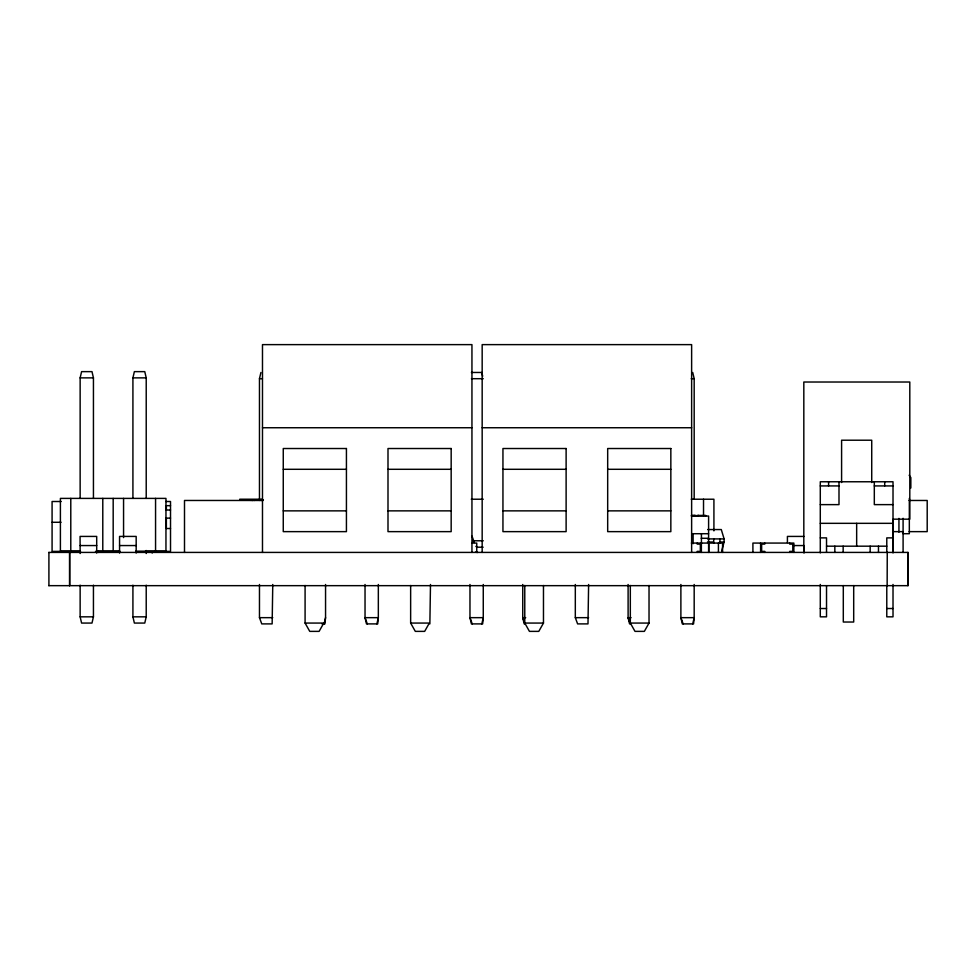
<?xml version="1.0" encoding="UTF-8"?>
<svg xmlns="http://www.w3.org/2000/svg" width="976" height="976" viewBox="0 0 976 976"><rect width="100%" height="100%" fill="white"/><g stroke="black" fill="none" stroke-linecap="round" stroke-linejoin="round"><path stroke-width="1.46" d="M272.768 584.502L272.145 623.896L261.763 623.896L259.47 617.662L259.47 584.502M325.557 584.502L325.557 617.662L324.923 623.896L321.958 623.896M429.867 623.896L430.489 584.502M588.613 584.502L587.991 623.896L577.609 623.896L575.315 617.662L575.315 584.502M80.142 498.394L80.142 377.871L81.594 371.636L91.988 371.636L93.44 377.871L93.44 498.394M132.919 498.394L132.919 377.871L134.371 371.636L144.765 371.636L146.217 377.871L146.217 498.394M93.44 585.173L93.44 616.832L91.988 623.066L81.594 623.066L80.142 616.832L80.142 585.173M146.217 585.173L146.217 616.832L144.765 623.066L134.371 623.066L132.919 616.832L132.919 585.173M259.47 499.224L259.47 378.7L260.921 372.466M324.093 623.896L325.557 617.662M376.882 623.896L378.334 617.662L378.334 584.502M481.815 623.896L483.266 617.662L483.266 584.502M692.728 623.896L694.18 617.662L694.18 584.502M721.642 551.123L724.107 542.022L724.107 538.911L721.288 529.553L707.637 529.553M543.473 585.49L543.473 623.066L538.789 631.374L529.443 631.374L524.771 623.066L524.771 585.49M649.028 585.49L649.028 623.066L644.355 631.374L634.998 631.374L630.325 623.066L630.325 585.49M471.42 372.466L481.815 372.466L482.681 376.211M80.142 377.871L93.44 377.871M132.919 377.871L146.217 377.871M259.47 378.7L262.422 378.7M471.445 378.7L483.266 378.7M691.228 378.7L694.18 378.7L694.18 499.224M262.483 427.744L471.945 427.744M482.168 427.744L691.63 427.744M283.26 469.297L346.431 469.297M387.997 469.297L451.168 469.297M502.945 469.297L566.117 469.297M607.682 469.297L670.841 469.297M820.291 485.926L838.994 485.926M874.313 485.926L893.016 485.926M239.73 499.224L262.422 499.224M471.286 499.224L483.266 499.224M691.228 499.224L713.92 499.224L713.92 530.883M250.759 499.846L263.374 499.846M263.142 500.468L184.501 500.468L184.501 552.416M909.12 500.468L927.2 500.468L927.2 531.639L909.12 531.639M61.183 501.505L52.082 501.505L52.082 551.379L80.532 551.379M165.969 501.505L170.519 501.505L170.519 551.379L145.265 551.379M820.291 504.629L838.994 504.629L838.994 481.766M893.016 504.629L874.313 504.629L874.313 481.766M170.519 505.666L166.359 505.666L166.359 510.228M166.359 510.021L170.519 510.021M283.26 510.863L346.431 510.863M387.997 510.863L451.168 510.863M502.945 510.863L566.117 510.863M607.682 510.863L670.841 510.863M691.374 515.426L695.998 515.426L695.998 516.048M697.608 515.426L705.672 515.426L705.672 516.048M691.374 516.048L708.6 516.048L708.6 552.416M166.359 518.122L170.519 518.122M52.082 522.282L61.061 522.282M820.291 523.331L893.016 523.331M170.519 528.516L166.359 528.516L166.359 517.853M892.833 531.639L903.093 531.639M692.094 533.713L708.6 533.713M903.093 533.713L909.327 533.713L909.327 498.407M804.029 536.422L787.412 536.422L787.412 542.51M820.291 537.874L826.526 537.874L826.526 552.27M893.016 537.874L886.781 537.874L886.781 552.27M701.219 538.288L708.6 538.288M707.661 538.911L724.107 538.911M472.811 540.777L483.266 540.777M707.478 542.022L713.517 542.022M719.568 542.022L724.107 542.022M472.225 543.071L476.752 543.071L476.752 552.416M691.362 543.071L722.569 543.071L722.569 552.416M80.069 545.56L96.697 545.56M119.56 545.56L136.176 545.56M793.451 545.56L804.029 545.56L804.029 553.038M826.526 546.182L886.781 546.182M483.157 547.219L477.593 547.194A2.733 2.733 0 0 1 475.885 546.353M80.008 551.172L60.402 551.172L60.402 498.394L165.957 498.394L165.957 551.172L135.762 551.172M96.587 551.172L119.206 551.172M95.502 551.379L120.231 551.379M48.8 552.416L908.034 552.416L908.034 585.661L48.8 585.661M820.291 608.524L826.526 608.524M886.781 608.524L893.016 608.524M80.142 616.832L93.44 616.832M132.919 616.832L146.217 616.832M259.47 617.662L272.768 617.662M525.698 617.662L522.746 617.662L522.746 584.502M575.315 617.662L588.613 617.662M631.057 617.662L628.105 617.662L628.105 584.502M305.085 623.066L323.788 623.066L319.103 631.374L309.758 631.374L305.085 623.066L305.085 585.49M410.64 623.066L429.342 623.066L424.67 631.374L415.312 631.374L410.64 623.066L410.64 585.49M524.771 623.066L543.473 623.066M630.325 623.066L649.028 623.066M909.156 475.239L910.84 477.606L910.84 488M472.042 536.202L474.275 542.473M683.163 623.896L680.882 617.662L680.882 584.502M630.386 623.896L628.105 617.662L629.557 623.896M525.039 623.896L522.746 617.662L524.197 623.896M472.25 623.896L469.968 617.662L469.968 584.502M367.318 623.896L365.036 617.662L365.036 584.502M692.728 372.466L694.18 378.7M907.924 552.416L907.924 585.661M903.093 518.28L903.093 552.416M898.945 518.39L898.945 532.213M893.174 552.416L893.174 519.171L909.803 519.171L909.803 382.019L803.821 382.019L803.821 552.416M893.016 552.904L893.016 481.766L820.291 481.766L820.291 552.904M893.016 584.465L893.016 616.832L886.781 616.832L886.781 585.71M887.257 552.416L887.147 585.661M884.707 481.766L884.707 485.926M878.473 546.182L878.473 552.416M871.727 482.522L871.727 440.213L841.593 440.213L841.593 482.522M870.165 546.182L870.165 552.416M856.66 523.331L856.66 546.182M853.695 585.551L853.695 622.029L843.301 622.029L843.301 585.551M843.154 546.182L843.154 552.416M834.834 546.182L834.834 552.416M828.6 481.766L828.6 485.926M826.526 585.71L826.526 616.832L820.291 616.832L820.291 584.465M793.854 552.416L793.854 543.071L752.911 543.071L752.911 552.416M789.694 543.071L789.694 544.108L792.805 544.108L792.805 551.379L789.694 551.379L789.694 552.416M764.757 543.071L764.757 544.108L761.646 544.108L761.646 551.379L764.757 551.379L764.757 552.416M760.597 543.071L760.597 552.416M719.946 538.911L719.946 543.034M718.421 543.071L718.421 552.416M713.712 538.911L713.712 543.034M708.857 543.071L708.857 552.416M703.525 499.224L703.525 515.548M701.427 533.713L701.427 543.717M701.378 543.071L701.378 552.416M698.182 515.426L698.182 516.048M698.06 515.426L698.06 516.048M697.23 543.071L697.23 544.108L700.341 544.108L700.341 551.379L697.23 551.379L697.23 552.416M694.522 515.426L694.522 516.048M693.753 515.426L693.753 516.048M693.119 533.713L693.119 543.717M691.63 552.416L691.63 344.626L482.168 344.626L482.168 552.416M471.945 552.416L471.945 344.626L262.483 344.626L262.483 552.416M261.934 499.846L261.934 500.468M259.836 499.846L259.836 500.468M254.504 499.846L254.504 500.468M252.943 499.846L252.943 500.468M252.613 499.846L252.613 500.468M251.125 499.846L251.125 500.468M155.562 498.394L155.562 551.172M152.183 551.794L152.183 553.038M146.217 550.501L146.217 553.514M136.176 553.038L136.176 536.422L119.56 536.422L119.56 553.038M123.562 498.394L123.562 537.593M113.179 498.394L113.179 551.172M102.785 498.394L102.785 551.172M98.564 551.379L98.564 552.416M96.697 553.038L96.697 536.422L80.069 536.422L80.142 553.514M70.784 498.394L70.784 551.172M69.686 552.416L69.686 585.661M69.577 552.416L69.577 585.661M48.91 552.416L48.91 585.661M477.874 552.416A7.942 7.942 0 0 1 475.483 552.05M378.334 617.662L377.712 623.896L366.488 623.896L365.036 617.662L378.334 617.662M483.266 617.662L482.644 623.896L471.42 623.896L469.968 617.662L483.266 617.662M694.18 617.662L693.558 623.896L682.334 623.896L680.882 617.662L694.18 617.662M346.431 448.521L283.26 448.521L283.26 531.639L346.431 531.639L346.431 448.521M451.168 448.521L387.997 448.521L387.997 531.639L451.168 531.639L451.168 448.521M566.117 448.521L502.945 448.521L502.945 531.639L566.117 531.639L566.117 448.521M670.841 448.521L607.682 448.521L607.682 531.639L670.841 531.639L670.841 448.521"/></g></svg>
